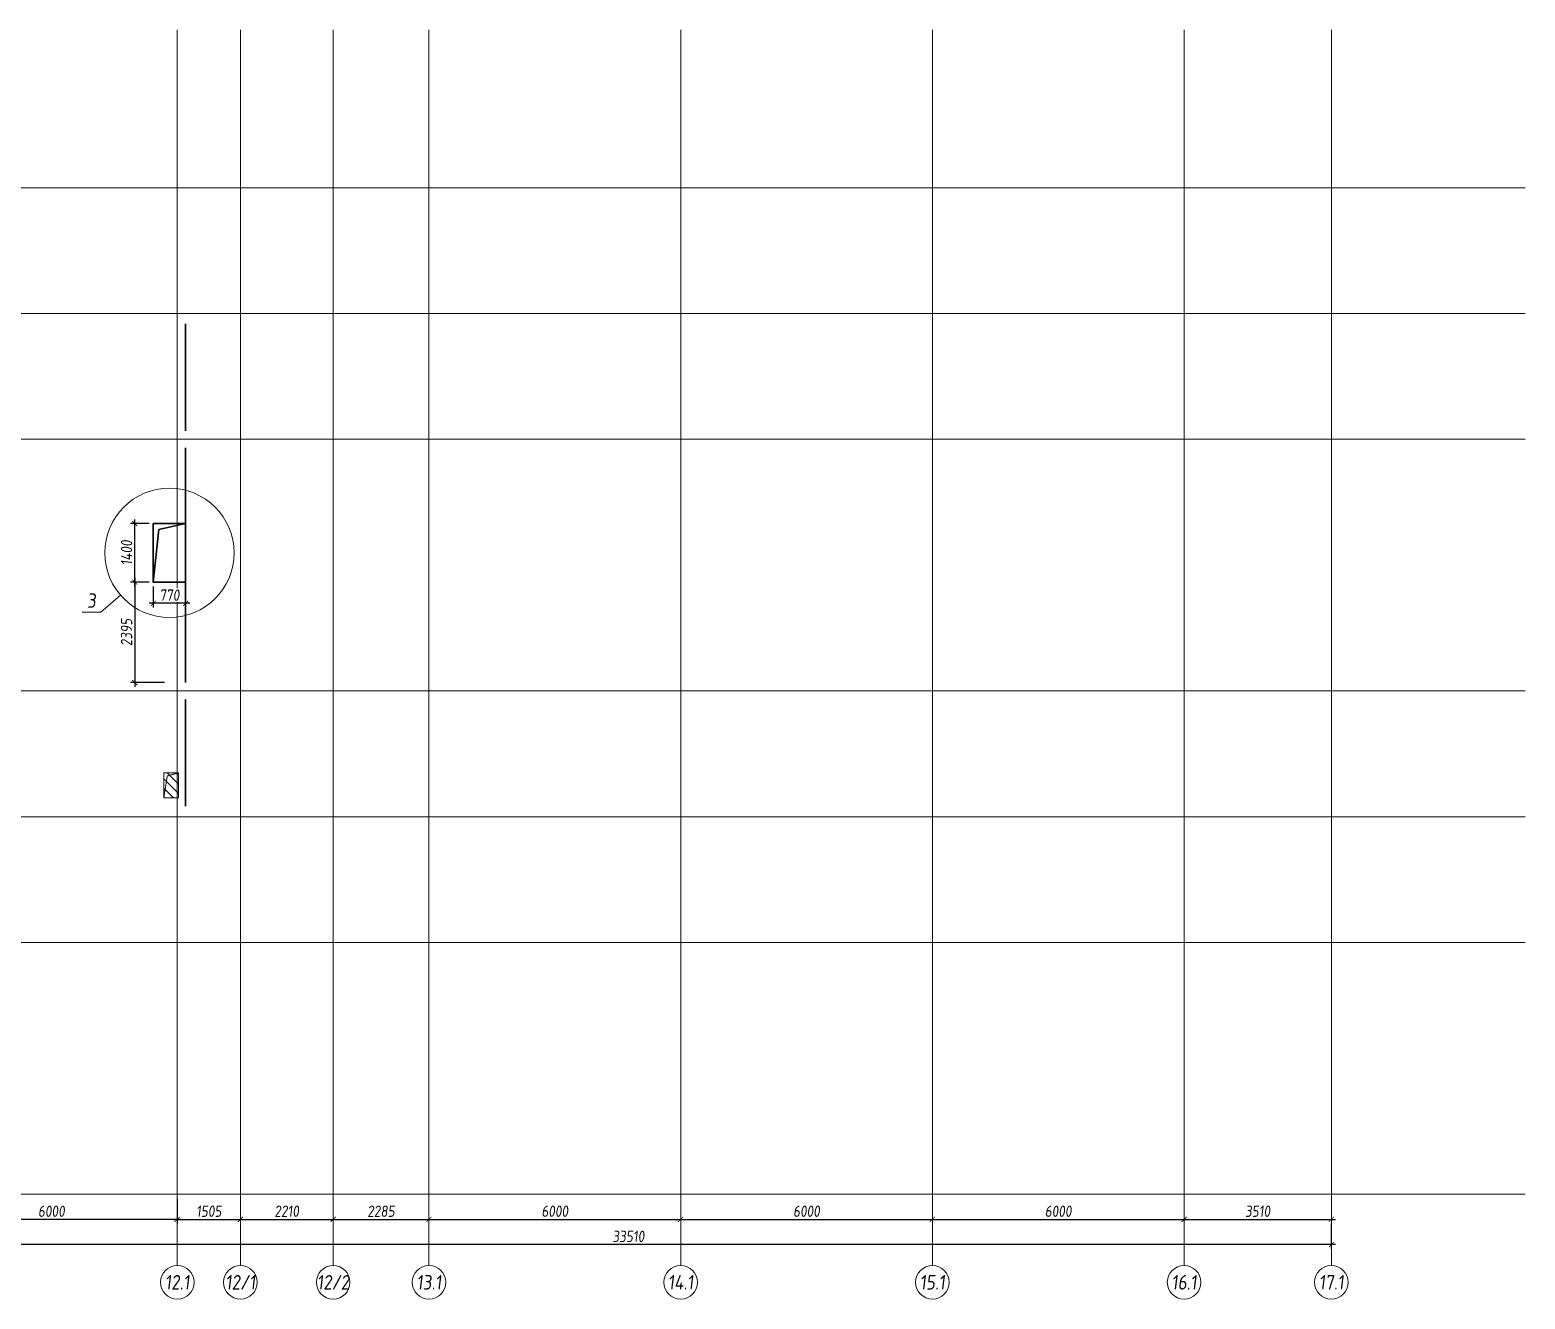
# Model space of a CAD drawing. Header units: millimetres. Extents: x -233751 to 529254, y -907864 to 285890.
# Drawn here: x -50808 to -15166, y -95899 to -65637 of the extents above; entities that cross this region are included whole.
import ezdxf
from ezdxf.enums import TextEntityAlignment as Align

# ---------------------------------------------------------------- set-up
doc = ezdxf.new("R2010")
doc.units = ezdxf.units.MM
doc.linetypes.add('ADSK_Штриховая_ш2 п1', pattern=[3, 2, -1])
doc.linetypes.add('осевая', pattern=[2, 1.25, -0.25, 0.25, -0.25])
doc.layers.get('0').update_dxf_attribs({"lineweight": 30})
doc.layers.get('Defpoints').update_dxf_attribs({"lineweight": 0})
for name, color, linetype, lineweight in [('КР_Новые отверстия', 5, 'Continuous', 30), ('КР_Оси', 7, 'Continuous', 5), ('КР_Основная', 7, 'Continuous', 30), ('КР_Размеры отверстия', 7, 'Continuous', 5), ('КР_Сущ отверстия', 6, 'Continuous', 15), ('КР_Тонкая', 250, 'Continuous', 0)]:
    doc.layers.add(name, color=color, linetype=linetype, lineweight=lineweight)
doc.styles.add('ISOCPEUR', font='isocpeur.ttf', dxfattribs={"width": 0.85, "oblique": 7})
doc.styles.add('ISOCUPER', font='isocpeur.ttf', dxfattribs={"width": 0.85, "oblique": 7})
doc.dimstyles.new('R_100', dxfattribs={"dimtxt": 270, "dimasz": 120, "dimexe": 100, "dimexo": 100, "dimgap": 60, "dimtad": 1, "dimdec": 0, "dimrnd": 5, "dimzin": 0, "dimdsep": 46, "dimtxsty": 'ISOCPEUR', "dimblk": 'ARCHTICK', "dimcen": 0, "dimdle": 100, "dimclrd": 256, "dimclre": 256, "dimclrt": 256, "dimadec": 0, "dimazin": 0, "dimtfac": 2, "dimtdec": 0, "dimtmove": 0, "dimatfit": 3, "dimfxl": 1, "dimtvp": 3, "dimtfill": 1, "dimtolj": 1, "dimtzin": 0, "dimarcsym": 0})

# ---------------------------------------------------------------- blocks, each defined once
blk = doc.blocks.new('*U2150')
at = {"color": 0, "linetype": 'Continuous', "lineweight": -2}
blk.add_line((-71487, 0), (-71987, 0), dxfattribs=at)
at = {"color": 0, "linetype": 'ByBlock', "lineweight": -2, "ltscale": 10}
blk.add_line((0, 0), (-71487, 0), dxfattribs=at)
at = {"color": 0, "linetype": 'Continuous', "lineweight": -2}
blk.add_circle((-72387, 0), 400, dxfattribs=at)
at = {"color": 0, "linetype": 'Continuous', "lineweight": -2, "style": 'ISOCPEUR', "oblique": 7, "width": 0.856383}
blk.add_text('Ж.1', height=347.4, dxfattribs=at).set_placement((-72387, 0), align=Align.MIDDLE_CENTER)
blk = doc.blocks.new('*U2151')
at = {"color": 0, "linetype": 'Continuous', "lineweight": -2}
blk.add_line((-71487, 0), (-71987, 0), dxfattribs=at)
at = {"color": 0, "linetype": 'ByBlock', "lineweight": -2, "ltscale": 10}
blk.add_line((0, 0), (-71487, 0), dxfattribs=at)
at = {"color": 0, "linetype": 'Continuous', "lineweight": -2}
blk.add_circle((-72387, 0), 400, dxfattribs=at)
at = {"color": 0, "linetype": 'Continuous', "lineweight": -2, "style": 'ISOCPEUR', "oblique": 7, "width": 0.856383}
blk.add_text('И.1', height=347.4, dxfattribs=at).set_placement((-72387, 0), align=Align.MIDDLE_CENTER)
blk = doc.blocks.new('*U2152')
at = {"color": 0, "linetype": 'Continuous', "lineweight": -2}
blk.add_line((-71487, 0), (-71987, 0), dxfattribs=at)
at = {"color": 0, "linetype": 'ByBlock', "lineweight": -2, "ltscale": 10}
blk.add_line((0, 0), (-71487, 0), dxfattribs=at)
at = {"color": 0, "linetype": 'Continuous', "lineweight": -2}
blk.add_circle((-72387, 0), 400, dxfattribs=at)
at = {"color": 0, "linetype": 'Continuous', "lineweight": -2, "style": 'ISOCPEUR', "oblique": 7, "width": 0.856383}
blk.add_text('К.1', height=347.4, dxfattribs=at).set_placement((-72387, 0), align=Align.MIDDLE_CENTER)
blk = doc.blocks.new('*U2153')
at = {"color": 0, "linetype": 'Continuous', "lineweight": -2}
blk.add_line((-71487, 0), (-71987, 0), dxfattribs=at)
at = {"color": 0, "linetype": 'ByBlock', "lineweight": -2, "ltscale": 10}
blk.add_line((0, 0), (-71487, 0), dxfattribs=at)
at = {"color": 0, "linetype": 'Continuous', "lineweight": -2}
blk.add_circle((-72387, 0), 400, dxfattribs=at)
at = {"color": 0, "linetype": 'Continuous', "lineweight": -2, "style": 'ISOCPEUR', "oblique": 7, "width": 0.856383}
blk.add_text('Л.1', height=347.4, dxfattribs=at).set_placement((-72387, 0), align=Align.MIDDLE_CENTER)
blk = doc.blocks.new('*U2154')
at = {"color": 0, "linetype": 'Continuous', "lineweight": -2}
blk.add_line((-71487, 0), (-71987, 0), dxfattribs=at)
at = {"color": 0, "linetype": 'ByBlock', "lineweight": -2, "ltscale": 10}
blk.add_line((0, 0), (-71487, 0), dxfattribs=at)
at = {"color": 0, "linetype": 'Continuous', "lineweight": -2}
blk.add_circle((-72387, 0), 400, dxfattribs=at)
at = {"color": 0, "linetype": 'Continuous', "lineweight": -2, "style": 'ISOCPEUR', "oblique": 7, "width": 0.856383}
blk.add_text('М.1', height=347.4, dxfattribs=at).set_placement((-72387, 0), align=Align.MIDDLE_CENTER)
blk = doc.blocks.new('*U2155')
at = {"color": 0, "linetype": 'Continuous', "lineweight": -2}
blk.add_line((-71487, 0), (-71987, 0), dxfattribs=at)
at = {"color": 0, "linetype": 'ByBlock', "lineweight": -2, "ltscale": 10}
blk.add_line((0, 0), (-71487, 0), dxfattribs=at)
at = {"color": 0, "linetype": 'Continuous', "lineweight": -2}
blk.add_circle((-72387, 0), 400, dxfattribs=at)
at = {"color": 0, "linetype": 'Continuous', "lineweight": -2, "style": 'ISOCPEUR', "oblique": 7, "width": 0.856383}
blk.add_text('Н.1', height=347.4, dxfattribs=at).set_placement((-72387, 0), align=Align.MIDDLE_CENTER)
blk = doc.blocks.new('*U2156')
at = {"color": 0, "linetype": 'Continuous', "lineweight": -2}
blk.add_line((-71487, 0), (-71987, 0), dxfattribs=at)
at = {"color": 0, "linetype": 'ByBlock', "lineweight": -2, "ltscale": 10}
blk.add_line((0, 0), (-71487, 0), dxfattribs=at)
at = {"color": 0, "linetype": 'Continuous', "lineweight": -2}
blk.add_circle((-72387, 0), 400, dxfattribs=at)
at = {"color": 0, "linetype": 'Continuous', "lineweight": -2, "style": 'ISOCPEUR', "oblique": 7, "width": 0.856383}
blk.add_text('П.1', height=347.4, dxfattribs=at).set_placement((-72387, 0), align=Align.MIDDLE_CENTER)
blk = doc.blocks.new('*U2168')
at = {"color": 0, "linetype": 'ByBlock', "lineweight": -2, "ltscale": 10}
blk.add_line((0, 0), (0, -27762), dxfattribs=at)
at = {"color": 0, "linetype": 'Continuous', "lineweight": -2}
for p, q in [((0, -27762), (0, -28962)), ((0, -28962), (0, -29462))]:
    blk.add_line(p, q, dxfattribs=at)
blk.add_circle((0, -29862), 400, dxfattribs=at)
at = {"color": 0, "linetype": 'Continuous', "lineweight": -2, "style": 'ISOCPEUR', "oblique": 7, "width": 0.856383}
blk.add_text('12.1', height=347.4, dxfattribs=at).set_placement((0, -29862), align=Align.MIDDLE_CENTER)
blk = doc.blocks.new('*U2169')
at = {"color": 0, "linetype": 'ByBlock', "lineweight": -2, "ltscale": 10}
blk.add_line((0, 0), (0, -27762), dxfattribs=at)
at = {"color": 0, "linetype": 'Continuous', "lineweight": -2}
for p, q in [((0, -27762), (0, -28962)), ((0, -28962), (0, -29462))]:
    blk.add_line(p, q, dxfattribs=at)
blk.add_circle((0, -29862), 400, dxfattribs=at)
at = {"color": 0, "linetype": 'Continuous', "lineweight": -2, "style": 'ISOCPEUR', "oblique": 7, "width": 0.856383}
blk.add_text('12/1', height=347.4, dxfattribs=at).set_placement((0, -29862), align=Align.MIDDLE_CENTER)
blk = doc.blocks.new('*U2170')
at = {"color": 0, "linetype": 'ByBlock', "lineweight": -2, "ltscale": 10}
blk.add_line((0, 0), (0, -27761.01608), dxfattribs=at)
at = {"color": 0, "linetype": 'Continuous', "lineweight": -2}
for p, q in [((0, -27761.01608), (0, -28961.01608)), ((0, -28961.01608), (0, -29461.01608))]:
    blk.add_line(p, q, dxfattribs=at)
blk.add_circle((0, -29861.01608), 400, dxfattribs=at)
at = {"color": 0, "linetype": 'Continuous', "lineweight": -2, "style": 'ISOCPEUR', "oblique": 7, "width": 0.856383}
blk.add_text('12/2', height=347.391153, dxfattribs=at).set_placement((0, -29861.01608), align=Align.MIDDLE_CENTER)
blk = doc.blocks.new('*U2171')
at = {"color": 0, "linetype": 'ByBlock', "lineweight": -2, "ltscale": 10}
blk.add_line((0, 0), (0, -27762), dxfattribs=at)
at = {"color": 0, "linetype": 'Continuous', "lineweight": -2}
for p, q in [((0, -27762), (0, -28962)), ((0, -28962), (0, -29462))]:
    blk.add_line(p, q, dxfattribs=at)
blk.add_circle((0, -29862), 400, dxfattribs=at)
at = {"color": 0, "linetype": 'Continuous', "lineweight": -2, "style": 'ISOCPEUR', "oblique": 7, "width": 0.856383}
blk.add_text('13.1', height=347.4, dxfattribs=at).set_placement((0, -29862), align=Align.MIDDLE_CENTER)
blk = doc.blocks.new('*U2172')
at = {"color": 0, "linetype": 'ByBlock', "lineweight": -2, "ltscale": 10}
blk.add_line((0, 0), (0, -27762), dxfattribs=at)
at = {"color": 0, "linetype": 'Continuous', "lineweight": -2}
for p, q in [((0, -27762), (0, -28962)), ((0, -28962), (0, -29462))]:
    blk.add_line(p, q, dxfattribs=at)
blk.add_circle((0, -29862), 400, dxfattribs=at)
at = {"color": 0, "linetype": 'Continuous', "lineweight": -2, "style": 'ISOCPEUR', "oblique": 7, "width": 0.856383}
blk.add_text('14.1', height=347.4, dxfattribs=at).set_placement((0, -29862), align=Align.MIDDLE_CENTER)
blk = doc.blocks.new('*U2173')
at = {"color": 0, "linetype": 'ByBlock', "lineweight": -2, "ltscale": 10}
blk.add_line((0, 0), (0, -27762), dxfattribs=at)
at = {"color": 0, "linetype": 'Continuous', "lineweight": -2}
for p, q in [((0, -27762), (0, -28962)), ((0, -28962), (0, -29462))]:
    blk.add_line(p, q, dxfattribs=at)
blk.add_circle((0, -29862), 400, dxfattribs=at)
at = {"color": 0, "linetype": 'Continuous', "lineweight": -2, "style": 'ISOCPEUR', "oblique": 7, "width": 0.856383}
blk.add_text('15.1', height=347.4, dxfattribs=at).set_placement((0, -29862), align=Align.MIDDLE_CENTER)
blk = doc.blocks.new('*U2174')
at = {"color": 0, "linetype": 'ByBlock', "lineweight": -2, "ltscale": 10}
blk.add_line((0, 0), (0, -27762), dxfattribs=at)
at = {"color": 0, "linetype": 'Continuous', "lineweight": -2}
for p, q in [((0, -27762), (0, -28962)), ((0, -28962), (0, -29462))]:
    blk.add_line(p, q, dxfattribs=at)
blk.add_circle((0, -29862), 400, dxfattribs=at)
at = {"color": 0, "linetype": 'Continuous', "lineweight": -2, "style": 'ISOCPEUR', "oblique": 7, "width": 0.856383}
blk.add_text('16.1', height=347.4, dxfattribs=at).set_placement((0, -29862), align=Align.MIDDLE_CENTER)
blk = doc.blocks.new('*U2175')
at = {"color": 0, "linetype": 'ByBlock', "lineweight": -2, "ltscale": 10}
blk.add_line((0, 0), (0, -27762), dxfattribs=at)
at = {"color": 0, "linetype": 'Continuous', "lineweight": -2}
for p, q in [((0, -27762), (0, -28962)), ((0, -28962), (0, -29462))]:
    blk.add_line(p, q, dxfattribs=at)
blk.add_circle((0, -29862), 400, dxfattribs=at)
at = {"color": 0, "linetype": 'Continuous', "lineweight": -2, "style": 'ISOCPEUR', "oblique": 7, "width": 0.856383}
blk.add_text('17.1', height=347.4, dxfattribs=at).set_placement((0, -29862), align=Align.MIDDLE_CENTER)
blk = doc.blocks.new('_ArchTick')
at = {"color": 0, "linetype": 'ByBlock', "const_width": 0.15}
blk.add_lwpolyline([(-0.5, -0.5), (0.5, 0.5)], dxfattribs=at)
blk = doc.blocks.new('*D842')
at = {"layer": 'Defpoints', "color": 0, "transparency": 16777216}
for p in [(-53295, -93399), (-47295, -93399), (-53295, -93999)]:
    blk.add_point(p, dxfattribs=at)
at = {"layer": 'КР_Оси', "lineweight": -2, "transparency": 16777216}
for p, q in [((-53295, -93499), (-53295, -94099)), ((-47295, -93499), (-47295, -94099)), ((-47195, -93999), (-53395, -93999))]:
    blk.add_line(p, q, dxfattribs=at)
at = {"layer": 'КР_Оси', "lineweight": -2, "transparency": 16777216, "xscale": 120, "yscale": 120, "zscale": 120, "rotation": 180}
blk.add_blockref('_ArchTick', (-53295, -93999), dxfattribs=at)
at = {"layer": 'КР_Оси', "lineweight": -2, "transparency": 16777216, "xscale": 120, "yscale": 120, "zscale": 120}
blk.add_blockref('_ArchTick', (-47295, -93999), dxfattribs=at)
at = {"layer": 'КР_Оси', "transparency": 16777216, "insert": (-50295, -93804), "char_height": 270, "attachment_point": 5, "style": 'ISOCPEUR', "bg_fill": 3, "box_fill_scale": 1.1, "bg_fill_color": 256, "bg_fill_true_color": 13158600, "bg_fill_transparency": 0}
blk.add_mtext('\\A1;6000', dxfattribs=at)
blk = doc.blocks.new('*D826')
at = {"layer": 'Defpoints', "color": 0, "transparency": 16777216}
for p in [(-47295, -93399), (-45790, -93999), (-45790, -93999)]:
    blk.add_point(p, dxfattribs=at)
at = {"layer": 'КР_Оси', "lineweight": -2, "transparency": 16777216}
for p, q in [((-47295, -93499), (-47295, -94099)), ((-47395, -93999), (-45690, -93999))]:
    blk.add_line(p, q, dxfattribs=at)
at = {"layer": 'КР_Оси', "lineweight": -2, "transparency": 16777216, "xscale": 120, "yscale": 120, "zscale": 120, "rotation": 180}
blk.add_blockref('_ArchTick', (-47295, -93999), dxfattribs=at)
at = {"layer": 'КР_Оси', "lineweight": -2, "transparency": 16777216, "xscale": 120, "yscale": 120, "zscale": 120}
blk.add_blockref('_ArchTick', (-45790, -93999), dxfattribs=at)
at = {"layer": 'КР_Оси', "transparency": 16777216, "insert": (-46542, -93804), "char_height": 270, "attachment_point": 5, "style": 'ISOCPEUR', "bg_fill": 3, "box_fill_scale": 1.1, "bg_fill_color": 256, "bg_fill_true_color": 13158600, "bg_fill_transparency": 0}
blk.add_mtext('\\A1;1505', dxfattribs=at)
blk = doc.blocks.new('*D827')
at = {"layer": 'Defpoints', "color": 0, "transparency": 16777216}
for p in [(-45790, -93999), (-43580, -93999), (-43580, -93999)]:
    blk.add_point(p, dxfattribs=at)
at = {"layer": 'КР_Оси', "lineweight": -2, "transparency": 16777216}
blk.add_line((-45890, -93999), (-43480, -93999), dxfattribs=at)
at = {"layer": 'КР_Оси', "lineweight": -2, "transparency": 16777216, "xscale": 120, "yscale": 120, "zscale": 120, "rotation": 180}
blk.add_blockref('_ArchTick', (-45790, -93999), dxfattribs=at)
at = {"layer": 'КР_Оси', "lineweight": -2, "transparency": 16777216, "xscale": 120, "yscale": 120, "zscale": 120}
blk.add_blockref('_ArchTick', (-43580, -93999), dxfattribs=at)
at = {"layer": 'КР_Оси', "transparency": 16777216, "insert": (-44685, -93804), "char_height": 270, "attachment_point": 5, "style": 'ISOCPEUR', "bg_fill": 3, "box_fill_scale": 1.1, "bg_fill_color": 256, "bg_fill_true_color": 13158600, "bg_fill_transparency": 0}
blk.add_mtext('\\A1;2210', dxfattribs=at)
blk = doc.blocks.new('*D828')
at = {"layer": 'Defpoints', "color": 0, "transparency": 16777216}
for p in [(-43580, -93999), (-41295, -93999), (-41295, -93999)]:
    blk.add_point(p, dxfattribs=at)
at = {"layer": 'КР_Оси', "lineweight": -2, "transparency": 16777216}
blk.add_line((-43680, -93999), (-41195, -93999), dxfattribs=at)
at = {"layer": 'КР_Оси', "lineweight": -2, "transparency": 16777216, "xscale": 120, "yscale": 120, "zscale": 120, "rotation": 180}
blk.add_blockref('_ArchTick', (-43580, -93999), dxfattribs=at)
at = {"layer": 'КР_Оси', "lineweight": -2, "transparency": 16777216, "xscale": 120, "yscale": 120, "zscale": 120}
blk.add_blockref('_ArchTick', (-41295, -93999), dxfattribs=at)
at = {"layer": 'КР_Оси', "transparency": 16777216, "insert": (-42437, -93804), "char_height": 270, "attachment_point": 5, "style": 'ISOCPEUR', "bg_fill": 3, "box_fill_scale": 1.1, "bg_fill_color": 256, "bg_fill_true_color": 13158600, "bg_fill_transparency": 0}
blk.add_mtext('\\A1;2285', dxfattribs=at)
blk = doc.blocks.new('*D829')
at = {"layer": 'Defpoints', "color": 0, "transparency": 16777216}
for p in [(-41295, -93999), (-35295, -93999), (-35295, -93999)]:
    blk.add_point(p, dxfattribs=at)
at = {"layer": 'КР_Оси', "lineweight": -2, "transparency": 16777216}
blk.add_line((-41395, -93999), (-35195, -93999), dxfattribs=at)
at = {"layer": 'КР_Оси', "lineweight": -2, "transparency": 16777216, "xscale": 120, "yscale": 120, "zscale": 120, "rotation": 180}
blk.add_blockref('_ArchTick', (-41295, -93999), dxfattribs=at)
at = {"layer": 'КР_Оси', "lineweight": -2, "transparency": 16777216, "xscale": 120, "yscale": 120, "zscale": 120}
blk.add_blockref('_ArchTick', (-35295, -93999), dxfattribs=at)
at = {"layer": 'КР_Оси', "transparency": 16777216, "insert": (-38295, -93804), "char_height": 270, "attachment_point": 5, "style": 'ISOCPEUR', "bg_fill": 3, "box_fill_scale": 1.1, "bg_fill_color": 256, "bg_fill_true_color": 13158600, "bg_fill_transparency": 0}
blk.add_mtext('\\A1;6000', dxfattribs=at)
blk = doc.blocks.new('*D830')
at = {"layer": 'Defpoints', "color": 0, "transparency": 16777216}
for p in [(-35295, -93999), (-29295, -93999), (-29295, -93999)]:
    blk.add_point(p, dxfattribs=at)
at = {"layer": 'КР_Оси', "lineweight": -2, "transparency": 16777216}
blk.add_line((-35395, -93999), (-29195, -93999), dxfattribs=at)
at = {"layer": 'КР_Оси', "lineweight": -2, "transparency": 16777216, "xscale": 120, "yscale": 120, "zscale": 120, "rotation": 180}
blk.add_blockref('_ArchTick', (-35295, -93999), dxfattribs=at)
at = {"layer": 'КР_Оси', "lineweight": -2, "transparency": 16777216, "xscale": 120, "yscale": 120, "zscale": 120}
blk.add_blockref('_ArchTick', (-29295, -93999), dxfattribs=at)
at = {"layer": 'КР_Оси', "transparency": 16777216, "insert": (-32295, -93804), "char_height": 270, "attachment_point": 5, "style": 'ISOCPEUR', "bg_fill": 3, "box_fill_scale": 1.1, "bg_fill_color": 256, "bg_fill_true_color": 13158600, "bg_fill_transparency": 0}
blk.add_mtext('\\A1;6000', dxfattribs=at)
blk = doc.blocks.new('*D831')
at = {"layer": 'Defpoints', "color": 0, "transparency": 16777216}
for p in [(-29295, -93999), (-23295, -93999), (-23295, -93999)]:
    blk.add_point(p, dxfattribs=at)
at = {"layer": 'КР_Оси', "lineweight": -2, "transparency": 16777216}
blk.add_line((-29395, -93999), (-23195, -93999), dxfattribs=at)
at = {"layer": 'КР_Оси', "lineweight": -2, "transparency": 16777216, "xscale": 120, "yscale": 120, "zscale": 120, "rotation": 180}
blk.add_blockref('_ArchTick', (-29295, -93999), dxfattribs=at)
at = {"layer": 'КР_Оси', "lineweight": -2, "transparency": 16777216, "xscale": 120, "yscale": 120, "zscale": 120}
blk.add_blockref('_ArchTick', (-23295, -93999), dxfattribs=at)
at = {"layer": 'КР_Оси', "transparency": 16777216, "insert": (-26295, -93804), "char_height": 270, "attachment_point": 5, "style": 'ISOCPEUR', "bg_fill": 3, "box_fill_scale": 1.1, "bg_fill_color": 256, "bg_fill_true_color": 13158600, "bg_fill_transparency": 0}
blk.add_mtext('\\A1;6000', dxfattribs=at)
blk = doc.blocks.new('*D843')
at = {"layer": 'Defpoints', "color": 0, "transparency": 16777216}
for p in [(-23295, -93999), (-19785, -93999), (-19785, -93999)]:
    blk.add_point(p, dxfattribs=at)
at = {"layer": 'КР_Оси', "lineweight": -2, "transparency": 16777216}
blk.add_line((-23395, -93999), (-19685, -93999), dxfattribs=at)
at = {"layer": 'КР_Оси', "lineweight": -2, "transparency": 16777216, "xscale": 120, "yscale": 120, "zscale": 120, "rotation": 180}
blk.add_blockref('_ArchTick', (-23295, -93999), dxfattribs=at)
at = {"layer": 'КР_Оси', "lineweight": -2, "transparency": 16777216, "xscale": 120, "yscale": 120, "zscale": 120}
blk.add_blockref('_ArchTick', (-19785, -93999), dxfattribs=at)
at = {"layer": 'КР_Оси', "transparency": 16777216, "insert": (-21540, -93804), "char_height": 270, "attachment_point": 5, "style": 'ISOCPEUR', "bg_fill": 3, "box_fill_scale": 1.1, "bg_fill_color": 256, "bg_fill_true_color": 13158600, "bg_fill_transparency": 0}
blk.add_mtext('\\A1;3510', dxfattribs=at)
blk = doc.blocks.new('*D844')
at = {"layer": 'Defpoints', "color": 0, "transparency": 16777216}
for p in [(-53295, -93999), (-19785, -93999), (-53295, -94599)]:
    blk.add_point(p, dxfattribs=at)
at = {"layer": 'КР_Оси', "lineweight": -2, "transparency": 16777216}
for p, q in [((-53295, -94099), (-53295, -94699)), ((-19785, -94099), (-19785, -94699)), ((-19685, -94599), (-53395, -94599))]:
    blk.add_line(p, q, dxfattribs=at)
at = {"layer": 'КР_Оси', "lineweight": -2, "transparency": 16777216, "xscale": 120, "yscale": 120, "zscale": 120, "rotation": 180}
blk.add_blockref('_ArchTick', (-53295, -94599), dxfattribs=at)
at = {"layer": 'КР_Оси', "lineweight": -2, "transparency": 16777216, "xscale": 120, "yscale": 120, "zscale": 120}
blk.add_blockref('_ArchTick', (-19785, -94599), dxfattribs=at)
at = {"layer": 'КР_Оси', "transparency": 16777216, "insert": (-36540, -94404), "char_height": 270, "attachment_point": 5, "style": 'ISOCPEUR', "bg_fill": 3, "box_fill_scale": 1.1, "bg_fill_color": 256, "bg_fill_true_color": 13158600, "bg_fill_transparency": 0}
blk.add_mtext('\\A1;33510', dxfattribs=at)
blk = doc.blocks.new('*D1164')
at = {"layer": 'Defpoints', "color": 0, "transparency": 16777216}
for p in [(-48309, -77407), (-47866, -77407), (-47866, -78805)]:
    blk.add_point(p, dxfattribs=at)
at = {"layer": 'КР_Размеры отверстия', "lineweight": -2, "transparency": 16777216}
for p, q in [((-48309, -78905), (-48309, -77307)), ((-47966, -77407), (-48409, -77407)), ((-47966, -78805), (-48409, -78805))]:
    blk.add_line(p, q, dxfattribs=at)
at = {"layer": 'КР_Размеры отверстия', "lineweight": -2, "transparency": 16777216, "xscale": 120, "yscale": 120, "zscale": 120}
for p, rotation in [((-48309, -77407), 90), ((-48309, -78805), 270)]:
    blk.add_blockref('_ArchTick', p, dxfattribs=dict(at, rotation=rotation))
at = {"layer": 'КР_Размеры отверстия', "transparency": 16777216, "insert": (-48504, -78106), "char_height": 270, "attachment_point": 5, "rotation": 90, "style": 'ISOCPEUR', "bg_fill": 3, "box_fill_scale": 1.1, "bg_fill_color": 256, "bg_fill_true_color": 13158600, "bg_fill_transparency": 0}
blk.add_mtext('\\A1;1400', dxfattribs=at)
blk = doc.blocks.new('*D1145')
at = {"layer": 'Defpoints', "color": 0, "transparency": 16777216}
for p in [(-47866, -78805), (-48309, -81199), (-47496, -81199)]:
    blk.add_point(p, dxfattribs=at)
at = {"layer": 'КР_Размеры отверстия', "lineweight": -2, "transparency": 16777216}
for p, q in [((-48309, -78705), (-48309, -81299)), ((-47966, -78805), (-48409, -78805)), ((-47596, -81199), (-48409, -81199))]:
    blk.add_line(p, q, dxfattribs=at)
at = {"layer": 'КР_Размеры отверстия', "lineweight": -2, "transparency": 16777216, "xscale": 120, "yscale": 120, "zscale": 120}
for p, rotation in [((-48309, -78805), 90), ((-48309, -81199), 270)]:
    blk.add_blockref('_ArchTick', p, dxfattribs=dict(at, rotation=rotation))
at = {"layer": 'КР_Размеры отверстия', "transparency": 16777216, "insert": (-48504, -80002), "char_height": 270, "attachment_point": 5, "rotation": 90, "style": 'ISOCPEUR', "bg_fill": 3, "box_fill_scale": 1.1, "bg_fill_color": 256, "bg_fill_true_color": 13158600, "bg_fill_transparency": 0}
blk.add_mtext('\\A1;2395', dxfattribs=at)
blk = doc.blocks.new('*D1173')
at = {"layer": 'КР_Размеры отверстия', "lineweight": -2, "transparency": 16777216}
for p, q in [((-47866, -78905), (-47866, -79409)), ((-47096, -78905), (-47096, -79409)), ((-46996, -79309), (-47966, -79309))]:
    blk.add_line(p, q, dxfattribs=at)
at = {"layer": 'КР_Размеры отверстия', "lineweight": -2, "transparency": 16777216, "xscale": 120, "yscale": 120, "zscale": 120, "rotation": 180}
blk.add_blockref('_ArchTick', (-47866, -79309), dxfattribs=at)
at = {"layer": 'КР_Размеры отверстия', "lineweight": -2, "transparency": 16777216, "xscale": 120, "yscale": 120, "zscale": 120}
blk.add_blockref('_ArchTick', (-47096, -79309), dxfattribs=at)
at = {"layer": 'КР_Размеры отверстия', "transparency": 16777216, "insert": (-47481, -79114), "char_height": 270, "attachment_point": 5, "style": 'ISOCPEUR', "bg_fill": 3, "box_fill_scale": 1.1, "bg_fill_color": 256, "bg_fill_true_color": 13158600, "bg_fill_transparency": 0}
blk.add_mtext('\\A1;770', dxfattribs=at)
at = {"layer": 'Defpoints', "color": 0, "transparency": 16777216}
for p in [(-47866, -78805), (-47096, -78805), (-47866, -79309)]:
    blk.add_point(p, dxfattribs=at)
blk = doc.blocks.new('*U2214')
at = {"color": 0, "linetype": 'Continuous', "lineweight": -2}
for p, q in [((-1166, -1008), (-1634, -1413)), ((-1634, -1413), (-2085, -1413))]:
    blk.add_line(p, q, dxfattribs=at)
blk.add_circle((0, 0), 1541, dxfattribs=at)
at = {"color": 0, "linetype": 'Continuous', "lineweight": -2, "style": 'ISOCUPER', "oblique": 7, "width": 0.856383}
blk.add_text('3', height=347, dxfattribs=at).set_placement((-1860, -1138), align=Align.MIDDLE_CENTER)

msp = doc.modelspace()

# ---------------------------------------------------------------- hatches: boundary and pattern name
at = {"layer": 'КР_Сущ отверстия'}
h = msp.add_hatch(dxfattribs=at)
h.set_pattern_fill('ANSI31', scale=50, angle=90)
h.paths.add_polyline_path([(-47265.8, -83349.3), (-47615.8, -83349.3), (-47615.8, -83949.3), (-47265.8, -83949.3)])

# ---------------------------------------------------------------- linework, layer by layer
at = {"layer": 'КР_Новые отверстия'}
msp.add_lwpolyline([(-47865.8, -77407.2), (-47095.8, -77407.2), (-47095.8, -78805.4), (-47865.8, -78805.4)], close=True, dxfattribs=at)
msp.add_lwpolyline([(-47865.8, -78805.4), (-47731.2, -77548.6), (-47095.8, -77407.2)], dxfattribs=at)
at = {"layer": 'КР_Основная'}
for points in [[(-47095.8, -75199.3), (-47095.8, -72649.3)], [(-47095.8, -81599.3), (-47095.8, -84149.3)]]:
    msp.add_lwpolyline(points, dxfattribs=at)
at = {"layer": 'КР_Сущ отверстия', "linetype": 'ADSK_Штриховая_ш2 п1', "ltscale": 0.25}
msp.add_lwpolyline([(-47615.8, -83349.3), (-47265.8, -83349.3), (-47265.8, -83949.3), (-47615.8, -83949.3)], close=True, dxfattribs=at)
at = {"layer": 'КР_Сущ отверстия', "linetype": 'ADSK_Штриховая_ш2 п1'}
msp.add_lwpolyline([(-47615.8, -83949.3), (-47532.4, -83426.6), (-47265.8, -83349.3)], dxfattribs=at)

# ---------------------------------------------------------------- block references
at = {"layer": 'КР_Оси', "linetype": 'осевая'}
for name, p in [('*U2168', (-47294.5, -65636.9)), ('*U2169', (-45789.5, -65636.9)), ('*U2170', (-43579.5, -65638.3)), ('*U2171', (-41294.5, -65636.9)), ('*U2172', (-35294.5, -65636.9)), ('*U2173', (-29294.5, -65636.9)), ('*U2174', (-23294.5, -65636.9)), ('*U2175', (-19784.5, -65636.9)), ('*U2156', (-15166.2, -69399.3)), ('*U2155', (-15166.2, -72399.3)), ('*U2154', (-15166.2, -75399.3)), ('*U2153', (-15166.2, -81399.3)), ('*U2152', (-15166.2, -84399.3)), ('*U2151', (-15166.2, -87399.3)), ('*U2150', (-15166.2, -93399.3))]:
    msp.add_blockref(name, p, dxfattribs=at)

# ---------------------------------------------------------------- next in the draw order: dimensions: what is measured, and where the dimension line sits
at = {"layer": 'КР_Оси'}
dim = msp.add_linear_dim(base=(-53294.5, -93999.3), p1=(-47294.5, -93399.3), p2=(-53294.5, -93399.3), dimstyle='R_100', override={"dimpost": '\\X'}, dxfattribs=at)
dim.commit()
dim.dimension.update_dxf_attribs({"geometry": '*D842', "text_midpoint": (-50294.5, -93804.3)})
at = {"layer": 'КР_Размеры отверстия'}
dim = msp.add_linear_dim(base=(-48309.4, -77407.2), p1=(-47865.8, -78805.4), p2=(-47865.8, -77407.2), angle=90, dimstyle='R_100', override={"dimpost": '\\X'}, dxfattribs=at)
dim.commit()
dim.dimension.update_dxf_attribs({"geometry": '*D1164', "text_midpoint": (-48504.4, -78106.3)})

# ---------------------------------------------------------------- next in the draw order: wipeouts: each hides what was drawn before it
msp.add_wipeout([(-34922.6, -78267.3), (-33453, -78169.4), (-33523, -79204.5), (-34964.6, -79204.5)]).dxf.layer = 'КР_Тонкая'

# ---------------------------------------------------------------- next in the draw order: dimensions: what is measured, and where the dimension line sits
at = {"layer": 'КР_Оси'}
dim = msp.add_linear_dim(base=(-45789.5, -93999.3), p1=(-47294.5, -93399.3), p2=(-45789.5, -93999.3), dimstyle='R_100', override={"dimpost": '\\X', "dimtmove": 1}, dxfattribs=at)
dim.commit()
dim.dimension.update_dxf_attribs({"geometry": '*D826', "text_midpoint": (-46542, -93804.3)})
at = {"layer": 'КР_Размеры отверстия'}
dim = msp.add_linear_dim(base=(-48309.4, -81199.3), p1=(-47865.8, -78805.4), p2=(-47495.8, -81199.3), angle=90, dimstyle='R_100', override={"dimpost": '\\X'}, dxfattribs=at)
dim.commit()
dim.dimension.update_dxf_attribs({"geometry": '*D1145', "text_midpoint": (-48504.4, -80002.3)})

# ---------------------------------------------------------------- next in the draw order: dimensions: what is measured, and where the dimension line sits
at = {"layer": 'КР_Оси'}
dim = msp.add_linear_dim(base=(-43579.5, -93999.3), p1=(-45789.5, -93999.3), p2=(-43579.5, -93999.3), dimstyle='R_100', override={"dimpost": '\\X', "dimtmove": 1}, dxfattribs=at)
dim.commit()
dim.dimension.update_dxf_attribs({"geometry": '*D827', "text_midpoint": (-44684.5, -93804.3)})
at = {"layer": 'КР_Размеры отверстия'}
dim = msp.add_linear_dim(base=(-47865.8, -79309.3), p1=(-47095.8, -78805.4), p2=(-47865.8, -78805.4), dimstyle='R_100', override={"dimpost": '\\X'}, dxfattribs=at)
dim.commit()
dim.dimension.update_dxf_attribs({"geometry": '*D1173', "text_midpoint": (-47480.8, -79114.3)})

# ---------------------------------------------------------------- next in the draw order: linework, layer by layer
at = {"layer": 'КР_Основная'}
msp.add_lwpolyline([(-47095.8, -75599.3), (-47095.8, -81199.3)], dxfattribs=at)

# ---------------------------------------------------------------- next in the draw order: block references
at = {"layer": 'КР_Тонкая'}
msp.add_blockref('*U2214', (-47480.8, -78106.3), dxfattribs=at)

# ---------------------------------------------------------------- next in the draw order: dimensions: what is measured, and where the dimension line sits
at = {"layer": 'КР_Оси'}
dim = msp.add_linear_dim(base=(-41294.5, -93999.3), p1=(-43579.5, -93999.3), p2=(-41294.5, -93999.3), dimstyle='R_100', override={"dimpost": '\\X', "dimtmove": 1}, dxfattribs=at)
dim.commit()
dim.dimension.update_dxf_attribs({"geometry": '*D828', "text_midpoint": (-42437, -93804.3)})

# ---------------------------------------------------------------- next in the draw order: dimensions: what is measured, and where the dimension line sits
dim = msp.add_linear_dim(base=(-35294.5, -93999.3), p1=(-41294.5, -93999.3), p2=(-35294.5, -93999.3), dimstyle='R_100', override={"dimpost": '\\X', "dimtmove": 1}, dxfattribs=at)
dim.commit()
dim.dimension.update_dxf_attribs({"geometry": '*D829', "text_midpoint": (-38294.5, -93804.3)})

# ---------------------------------------------------------------- next in the draw order: dimensions: what is measured, and where the dimension line sits
dim = msp.add_linear_dim(base=(-29294.5, -93999.3), p1=(-35294.5, -93999.3), p2=(-29294.5, -93999.3), dimstyle='R_100', override={"dimpost": '\\X', "dimtmove": 1}, dxfattribs=at)
dim.commit()
dim.dimension.update_dxf_attribs({"geometry": '*D830', "text_midpoint": (-32294.5, -93804.3)})

# ---------------------------------------------------------------- next in the draw order: dimensions: what is measured, and where the dimension line sits
dim = msp.add_linear_dim(base=(-23294.5, -93999.3), p1=(-29294.5, -93999.3), p2=(-23294.5, -93999.3), dimstyle='R_100', override={"dimpost": '\\X', "dimtmove": 1}, dxfattribs=at)
dim.commit()
dim.dimension.update_dxf_attribs({"geometry": '*D831', "text_midpoint": (-26294.5, -93804.3)})

# ---------------------------------------------------------------- next in the draw order: dimensions: what is measured, and where the dimension line sits
dim = msp.add_linear_dim(base=(-19784.5, -93999.3), p1=(-23294.5, -93999.3), p2=(-19784.5, -93999.3), dimstyle='R_100', override={"dimpost": '\\X', "dimtmove": 1}, dxfattribs=at)
dim.commit()
dim.dimension.update_dxf_attribs({"geometry": '*D843', "text_midpoint": (-21539.5, -93804.3)})

# ---------------------------------------------------------------- next in the draw order: dimensions: what is measured, and where the dimension line sits
dim = msp.add_linear_dim(base=(-53294.5, -94599.3), p1=(-19784.5, -93999.3), p2=(-53294.5, -93999.3), dimstyle='R_100', override={"dimpost": '\\X'}, dxfattribs=at)
dim.commit()
dim.dimension.update_dxf_attribs({"geometry": '*D844', "text_midpoint": (-36539.5, -94404.3)})

doc.saveas('drawing.dxf')
